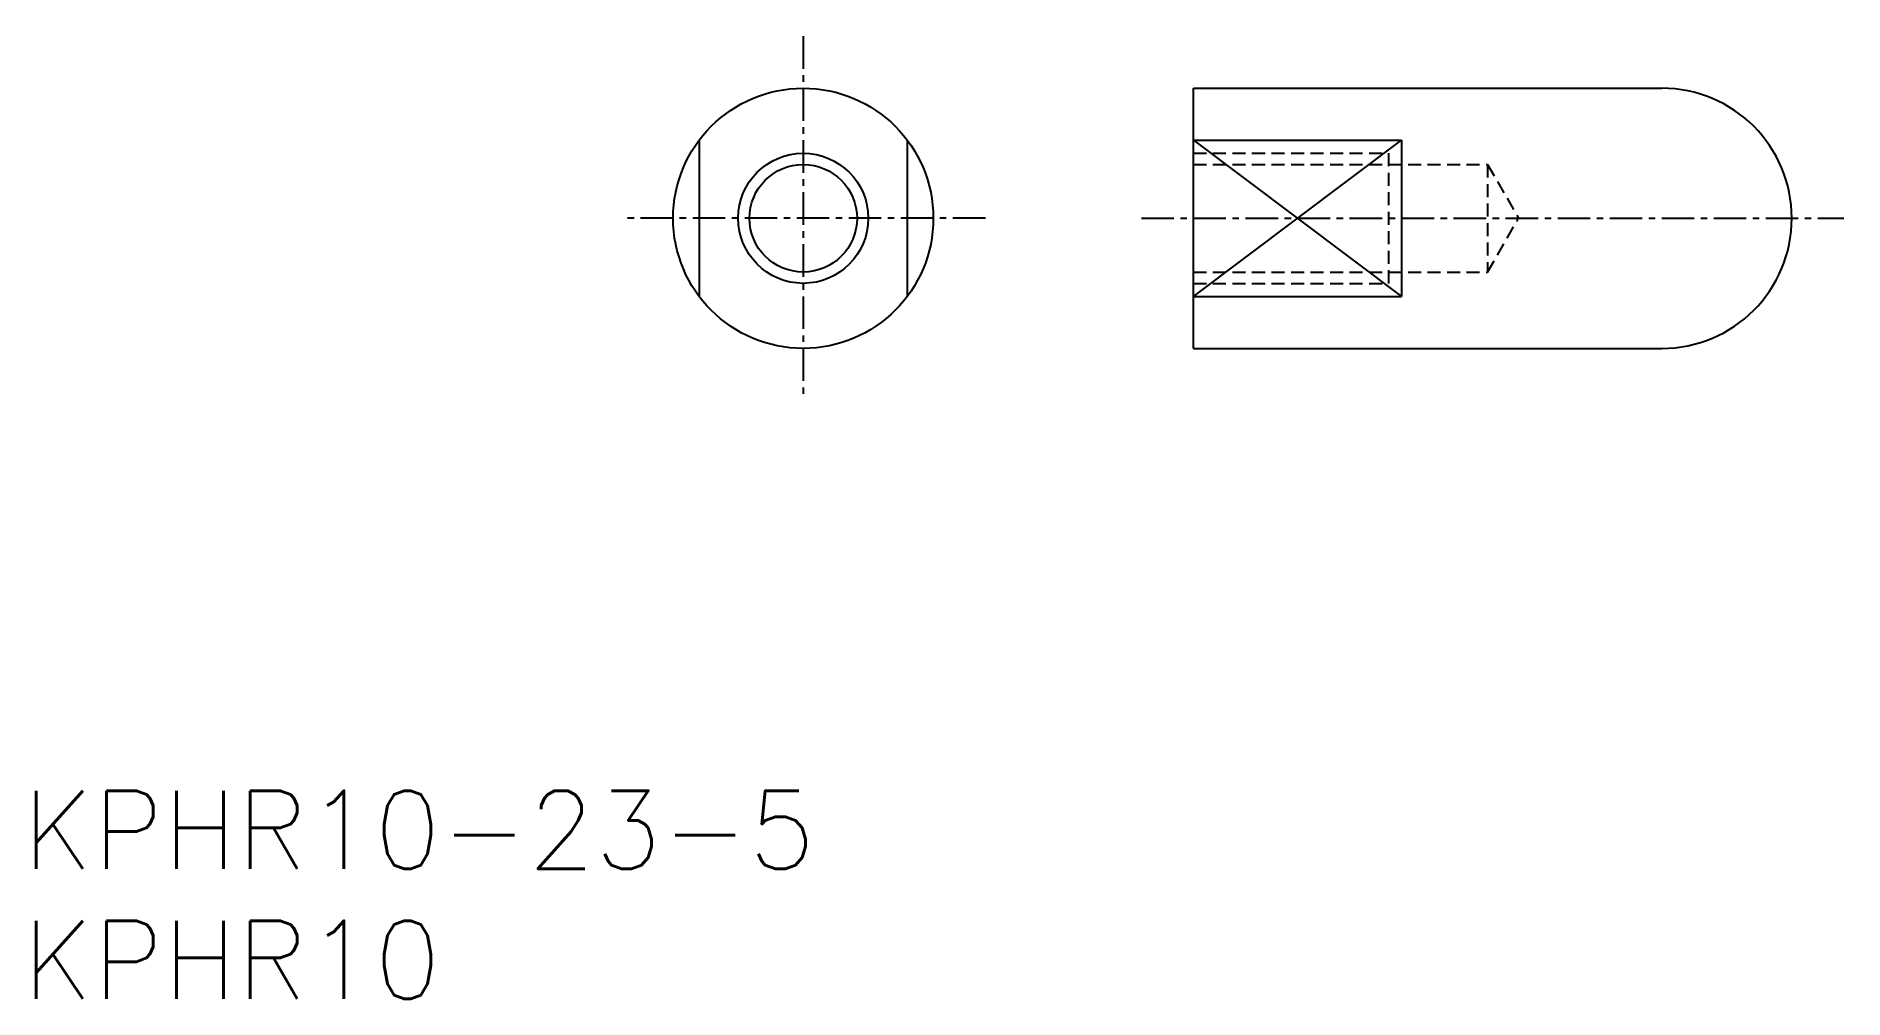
# Model space of a CAD drawing. Extents: x 0.5 to 70, y 0 to 37.
import ezdxf

# ---------------------------------------------------------------- set-up
doc = ezdxf.new("R2010")
doc.units = 0
doc.linetypes.add('CENTER', pattern=[2, 1.25, -0.25, 0.25, -0.25])
doc.linetypes.add('DASHED', pattern=[0.75, 0.5, -0.25])
doc.layers.get('0').update_dxf_attribs({"linetype": 'CONTINUOUS'})
doc.layers.add('CENTER', color=1, linetype='CENTER')
doc.styles.get("Standard").update_dxf_attribs({"font": 'txt.shx'})

# ---------------------------------------------------------------- blocks, each defined once
blk = doc.blocks.new('*U8')
at = {"color": 7, "linetype": 'CONTINUOUS'}
blk.add_text('KPHR10', height=3, dxfattribs=at).set_placement((0, 0))
blk = doc.blocks.new('*U9')
at = {"color": 7, "linetype": 'CONTINUOUS'}
blk.add_text('KPHR10-23-5', height=3, dxfattribs=at).set_placement((0, 5))

msp = doc.modelspace()

# ---------------------------------------------------------------- linework, layer by layer
at = {"color": 7, "linetype": 'CONTINUOUS'}
for p, q in [((45, 25), (45, 35)), ((45, 35), (63, 35)), ((26, 33), (26, 27)), ((34, 33), (34, 27)), ((45, 33), (53, 33)), ((45, 33), (53, 27)), ((45, 27), (53, 33)), ((53, 33), (53, 27)), ((45, 27), (53, 27)), ((45, 25), (63, 25))]:
    msp.add_line(p, q, dxfattribs=at)
at = {"color": 3, "linetype": 'DASHED'}
for p, q in [((45, 32.5), (52.5, 32.5)), ((45, 32.067), (56.307, 32.067)), ((52.5, 32.5), (52.5, 27.5)), ((56.307, 32.067), (57.5, 30)), ((56.307, 32.067), (56.307, 27.933)), ((56.307, 27.933), (57.5, 30)), ((45, 27.933), (56.307, 27.933)), ((45, 27.5), (52.5, 27.5))]:
    msp.add_line(p, q, dxfattribs=at)
at = {"color": 7, "linetype": 'CONTINUOUS'}
for radius in [5, 2.067]:
    msp.add_circle((30, 30), radius, dxfattribs=at)
at = {"color": 3, "linetype": 'CONTINUOUS'}
msp.add_circle((30, 30), 2.5, dxfattribs=at)
at = {"color": 7, "linetype": 'CONTINUOUS'}
msp.add_arc((63, 30), 5, 270, 90, dxfattribs=at)
at = {"layer": 'CENTER', "color": 1, "linetype": 'CENTER'}
for p, q in [((30, 37), (30, 23)), ((37, 30), (23, 30)), ((43, 30), (70, 30))]:
    msp.add_line(p, q, dxfattribs=at)

# ---------------------------------------------------------------- block references
at = {"color": 7, "linetype": 'CONTINUOUS'}
for name in ['*U9', '*U8']:
    msp.add_blockref(name, (0, 0), dxfattribs=at)

doc.saveas('drawing.dxf')
